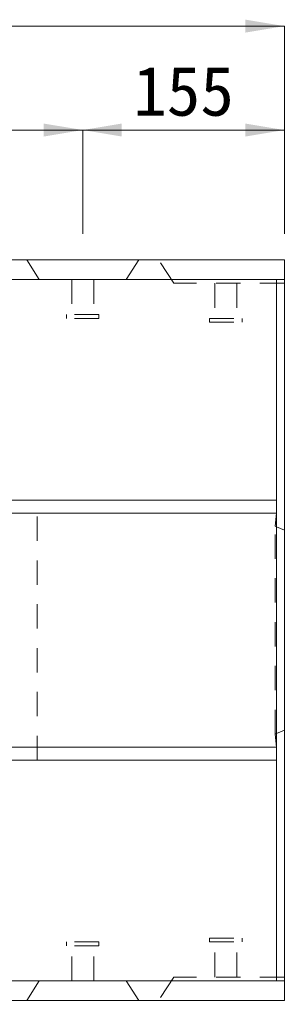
# Model space of a CAD drawing. Units: millimetres, scale not verified. Extents: x 50430 to 75195, y 75514 to 92741.
# Drawn here: x 68228 to 68431, y 80714 to 81469 of the extents above; entities that cross this region are included whole.
import ezdxf
from ezdxf.enums import TextEntityAlignment as Align

# ---------------------------------------------------------------- set-up
doc = ezdxf.new("R2010")
doc.units = ezdxf.units.MM
doc.header["$LTSCALE"] = 25
doc.linetypes.add('USER1', pattern=[1.35, 0.75, -0.6])
for name, color, linetype, lineweight in [('0_2', 7, 'Continuous', 5), ('寸法線', 7, 'Continuous', 9), ('本体', 2, 'Continuous', 9), ('ｲﾝｻｰﾄ', 3, 'USER1', 5)]:
    doc.layers.add(name, color=color, linetype=linetype, lineweight=lineweight)
doc.styles.add('ＭＳ ゴシック', font='')
doc.styles.get('ＭＳ ゴシック').set_extended_font_data('MS Gothic')

# ---------------------------------------------------------------- blocks, each defined once
blk = doc.blocks.new('filled_arrow')
at = {"color": 0, "linetype": 'Continuous', "lineweight": -2}
blk.add_solid([(7.5, 1.25), (0, 0), (7.5, -1.25)], dxfattribs=at)

msp = doc.modelspace()

# ---------------------------------------------------------------- linework, layer by layer
at = {"layer": '0_2', "lineweight": 20}
for p, q in [((68425.26, 81078.92), (68431.26, 81076.35)), ((68425.26, 80919.78), (68431.26, 80922.35))]:
    msp.add_line(p, q, dxfattribs=at)
at = {"layer": '寸法線'}
for p, q in [((67433.26, 81464.35), (68431.26, 81464.35)), ((68431.26, 81304.35), (68431.26, 81464.35)), ((67588.26, 81384.35), (68276.26, 81384.35)), ((68276.26, 81304.35), (68276.26, 81384.35)), ((68276.26, 81384.35), (68431.26, 81384.35)), ((68276.26, 81304.35), (68276.26, 81384.35)), ((68431.26, 81304.35), (68431.26, 81384.35))]:
    msp.add_line(p, q, dxfattribs=at)
at = {"layer": '本体'}
for p, q in [((68431.26, 81284.35), (67433.26, 81284.35)), ((68242.76, 81269.35), (68233.26, 81284.35)), ((68319.26, 81284.35), (68309.76, 81269.35)), ((68431.26, 81269.35), (68431.26, 81284.35)), ((68425.26, 81269.35), (68425.26, 80729.35)), ((68425.26, 81099.35), (67439.26, 81099.35)), ((68425.26, 81089.35), (67439.26, 81089.35)), ((68425.26, 80909.35), (67439.26, 80909.35)), ((68425.26, 80899.35), (67439.26, 80899.35)), ((68242.76, 80729.35), (68233.26, 80714.35)), ((68319.26, 80714.35), (68309.76, 80729.35)), ((68431.26, 80714.35), (68431.26, 80729.35)), ((67433.26, 80714.35), (68431.26, 80714.35))]:
    msp.add_line(p, q, dxfattribs=at)
at = {"layer": '本体', "linetype": 'USER1'}
for p, q in [((68346.26, 81266.35), (68334.76, 81284.35)), ((68431.26, 81266.35), (68346.26, 81266.35)), ((68241.26, 80899.35), (68241.26, 81096.85)), ((68346.26, 80732.35), (68334.76, 80714.35)), ((68431.26, 80732.35), (68346.26, 80732.35))]:
    msp.add_line(p, q, dxfattribs=at)
at = {"layer": '本体', "lineweight": 20}
for p, q in [((68431.26, 81269.35), (67433.26, 81269.35)), ((68431.26, 80729.35), (68431.26, 81269.35)), ((67433.26, 80729.35), (68431.26, 80729.35))]:
    msp.add_line(p, q, dxfattribs=at)
at = {"layer": '本体', "color": 4, "linetype": 'USER1', "lineweight": 5}
for p, q in [((68425.26, 81089.35), (68424.26, 81079.35)), ((68424.26, 80919.35), (68424.26, 81079.35)), ((68424.26, 81079.35), (68425.26, 81078.92)), ((68424.26, 80919.35), (68425.26, 80919.78)), ((68425.26, 80909.35), (68424.26, 80919.35))]:
    msp.add_line(p, q, dxfattribs=at)
at = {"layer": 'ｲﾝｻｰﾄ'}
for p, q in [((68267.76, 81269.35), (68267.76, 81242.35)), ((68284.76, 81269.35), (68284.76, 81242.35)), ((68377.76, 81266.35), (68377.76, 81239.35)), ((68394.76, 81266.35), (68394.76, 81239.35)), ((68288.76, 81242.35), (68263.76, 81242.35)), ((68263.76, 81242.35), (68263.76, 81239.35)), ((68288.76, 81239.35), (68263.76, 81239.35)), ((68288.76, 81242.35), (68288.76, 81239.35)), ((68373.76, 81239.35), (68373.76, 81236.35)), ((68373.76, 81239.35), (68398.76, 81239.35)), ((68398.76, 81239.35), (68398.76, 81236.35)), ((68373.76, 81236.35), (68398.76, 81236.35)), ((68373.76, 80762.35), (68398.76, 80762.35)), ((68373.76, 80759.35), (68373.76, 80762.35)), ((68398.76, 80759.35), (68398.76, 80762.35)), ((68288.76, 80759.35), (68263.76, 80759.35)), ((68263.76, 80756.35), (68263.76, 80759.35)), ((68288.76, 80756.35), (68263.76, 80756.35)), ((68267.76, 80729.35), (68267.76, 80756.35)), ((68284.76, 80729.35), (68284.76, 80756.35)), ((68288.76, 80756.35), (68288.76, 80759.35)), ((68373.76, 80759.35), (68398.76, 80759.35)), ((68377.76, 80732.35), (68377.76, 80759.35)), ((68394.76, 80732.35), (68394.76, 80759.35))]:
    msp.add_line(p, q, dxfattribs=at)

# ---------------------------------------------------------------- block references
at = {"layer": '寸法線', "xscale": 4, "yscale": 4, "rotation": 180}
for p in [(68431.26, 81464.35), (68276.26, 81384.35), (68431.26, 81384.35)]:
    msp.add_blockref('filled_arrow', p, dxfattribs=at)
at = {"layer": '寸法線', "xscale": 4, "yscale": 4}
msp.add_blockref('filled_arrow', (68276.26, 81384.35), dxfattribs=at)

# ---------------------------------------------------------------- texts
at = {"layer": '寸法線', "style": 'ＭＳ ゴシック'}
msp.add_text('155', height=37.98, dxfattribs=at).set_placement((68353.76, 81414.35), align=Align.MIDDLE_CENTER)

doc.saveas('drawing.dxf')
